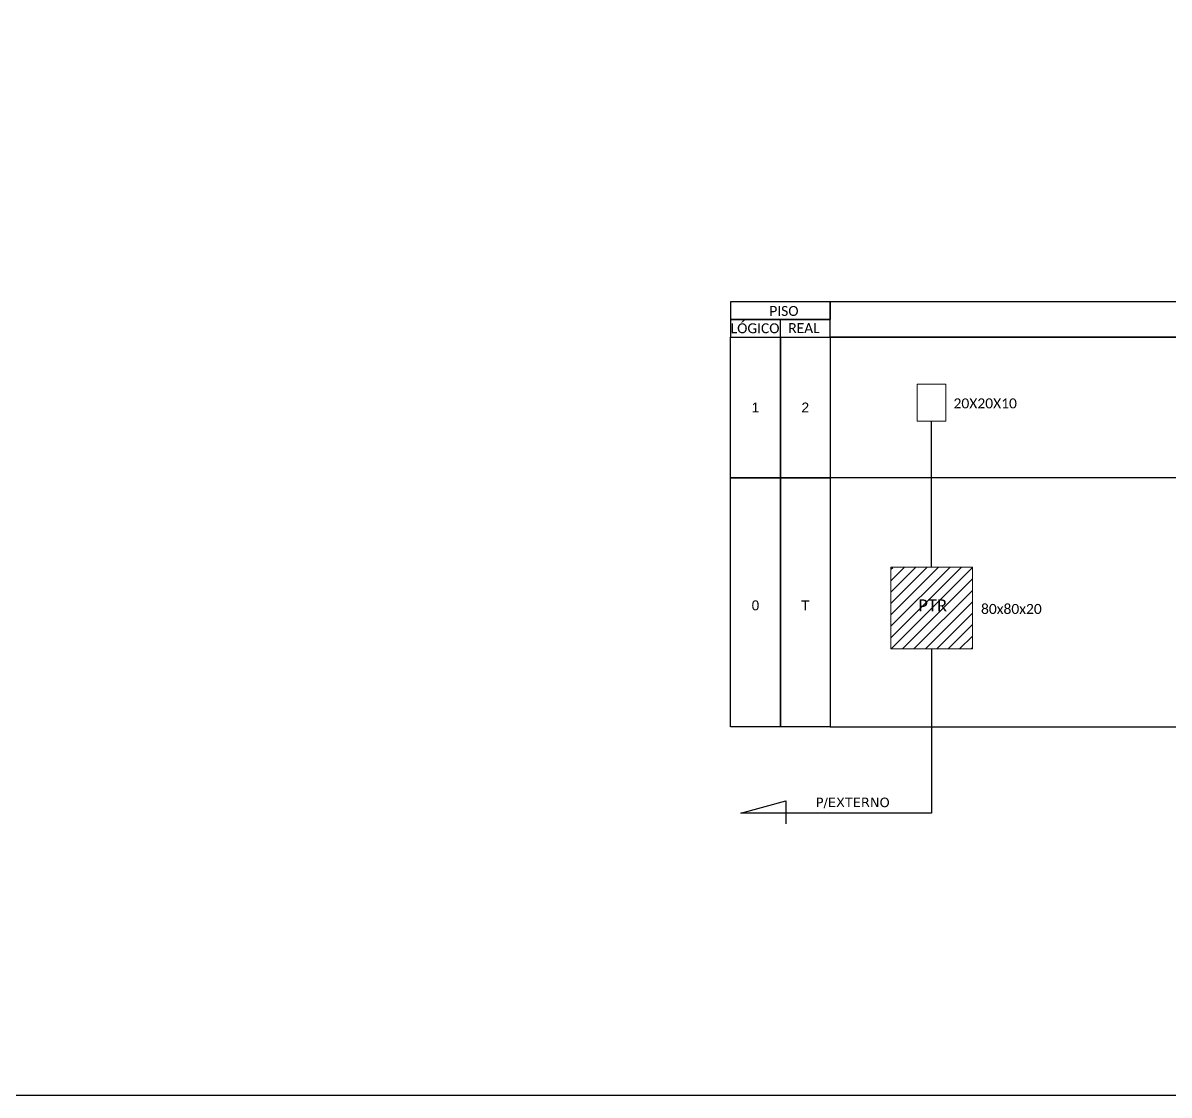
# Model space of a CAD drawing. Header units: metres. Extents: x -36 to 589825, y -8 to 9716245.
# Drawn here: x 589381.2 to 589594.2, y 9715651.1 to 9715850.4 of the extents above; entities that cross this region are included whole.
import ezdxf
from ezdxf.enums import TextEntityAlignment as Align

# ---------------------------------------------------------------- set-up
doc = ezdxf.new("R2010")
doc.units = ezdxf.units.M
doc.header["$LTSCALE"] = 0.5
doc.layers.add('40.1-ETIQUETAS', color=1, linetype='Continuous', lineweight=20)
doc.styles.add('ARIAL', font='arial.ttf')
doc.styles.add('siredit', font='verdana.ttf')
doc.styles.add('WMF-Calibri0', font='calibri.ttf')

msp = doc.modelspace()

# ---------------------------------------------------------------- hatches: boundary and pattern name
h = msp.add_hatch()
h.set_pattern_fill('ANSI31', color=1, scale=12, style=0)
h.set_pattern_definition([(45, (588808.868, 9715271.9048), (-1.0606602, 1.0606602), [])])
h.paths.add_polyline_path([(589557.63, 9715749.17), (589542.46, 9715749.17), (589542.46, 9715734.03), (589557.63, 9715734.03)])
h.paths.add_polyline_path([(589547.18, 9715740.12), (589553.69, 9715740.12), (589553.69, 9715744.06), (589547.18, 9715744.06)], flags=9)

# ---------------------------------------------------------------- linework, layer by layer
at = {"color": 0}
for p, q in [((589692.36, 9715791.99), (589531.2, 9715791.99)), ((589692.36, 9715791.99), (589531.2, 9715791.99)), ((589692.36, 9715765.8), (589531.2, 9715765.8)), ((589531.2, 9715719.52), (589692.36, 9715719.52))]:
    msp.add_line(p, q, dxfattribs=at)
for points in [[(588986.47, 9715651.05), (589825.04, 9715651.05), (589825.04, 9716245.05), (588986.47, 9716245.05), (588986.47, 9715651.05)], [(589531.2, 9715791.99), (589720.13, 9715791.99), (589720.13, 9715798.57), (589531.2, 9715798.57), (589531.2, 9715798.57), (589531.2, 9715795.28)], [(589521.94, 9715791.99), (589521.94, 9715795.28)]]:
    msp.add_lwpolyline(points)
for points in [[(589512.68, 9715795.28), (589531.2, 9715795.28), (589531.2, 9715798.57), (589512.68, 9715798.57)], [(589512.68, 9715791.99), (589531.2, 9715791.99), (589531.2, 9715795.28), (589512.68, 9715795.28)]]:
    msp.add_lwpolyline(points, close=True)
for points in [[(589512.68, 9715791.99), (589521.94, 9715791.99), (589521.94, 9715765.8), (589512.68, 9715765.8)], [(589521.94, 9715791.99), (589531.2, 9715791.99), (589531.2, 9715765.8), (589521.94, 9715765.8)], [(589512.68, 9715765.8), (589521.94, 9715765.8), (589521.94, 9715719.52), (589512.68, 9715719.52)], [(589521.94, 9715765.8), (589531.2, 9715765.8), (589531.2, 9715719.52), (589521.94, 9715719.52)]]:
    msp.add_lwpolyline(points, close=True, dxfattribs=at)
at = {"lineweight": 0}
msp.add_lwpolyline([(589547.39, 9715783.24), (589552.69, 9715783.24), (589552.69, 9715776.35), (589547.39, 9715776.35)], close=True, dxfattribs=at)
at = {"color": 3}
msp.add_lwpolyline([(589550.04, 9715749.2), (589550.04, 9715776.35)], dxfattribs=at)
at = {"color": 1, "lineweight": 0}
msp.add_lwpolyline([(589542.46, 9715749.2), (589557.63, 9715749.2), (589557.63, 9715734.03), (589542.46, 9715734.03)], close=True, dxfattribs=at)
at = {"color": 1}
msp.add_lwpolyline([(589550.04, 9715734.03), (589550.04, 9715703.44), (589514.59, 9715703.44), (589522.97, 9715705.74), (589522.97, 9715701.51)], dxfattribs=at)

# ---------------------------------------------------------------- texts
at = {"style": 'WMF-Calibri0'}
for s, p in [('     PISO', (589516.65, 9715795.93)), ('  LÓGICO', (589511.41, 9715792.71)), ('    REAL', (589520.82, 9715792.75))]:
    msp.add_text(s, height=1.84, dxfattribs=at).set_placement(p)
at = {"color": 0, "style": 'ARIAL'}
for s, p in [('1', (589517.31, 9715778.9)), ('2', (589526.57, 9715778.9)), ('0', (589517.31, 9715742.11)), ('T', (589526.57, 9715742.11))]:
    msp.add_text(s, height=1.84, dxfattribs=at).set_placement(p, align=Align.MIDDLE_CENTER)
at = {"color": 0, "style": 'WMF-Calibri0'}
for s, p in [('20X20X10', (589554.12, 9715778.74)), ('80x80x20', (589559.23, 9715740.52))]:
    msp.add_text(s, height=1.854, dxfattribs=at).set_placement(p)
at = {"color": 7, "style": 'WMF-Calibri0'}
msp.add_text('PTR', height=2.224, dxfattribs=at).set_placement((589547.56, 9715740.99))
at = {"layer": '40.1-ETIQUETAS', "color": 1, "style": 'siredit'}
msp.add_text('P/EXTERNO', height=1.75, dxfattribs=at).set_placement((589535.39, 9715705.48), align=Align.MIDDLE_CENTER)

doc.saveas('drawing.dxf')
